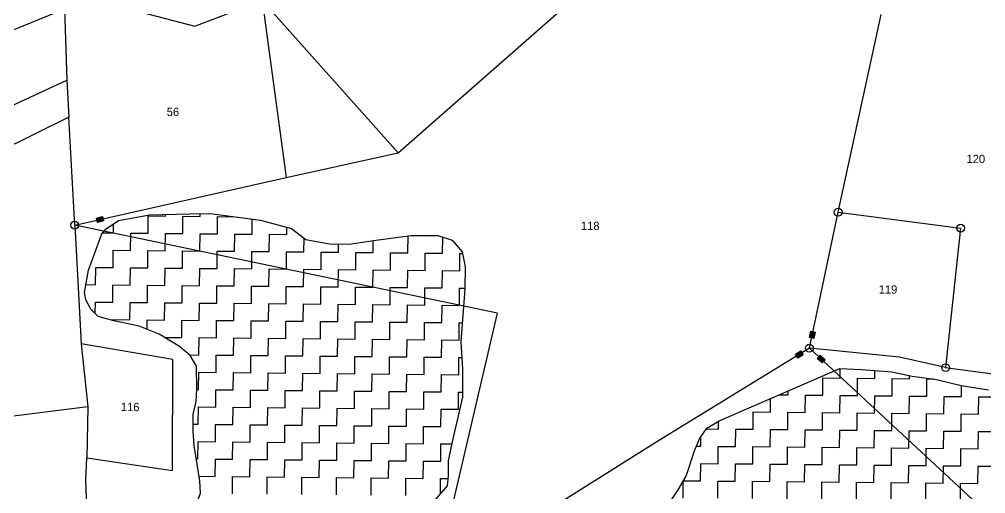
# Model space of a CAD drawing. Header units: metres. Extents: x 286188 to 288650, y 2015524 to 2018848.
# Drawn here: x 287798 to 288338, y 2017883 to 2018149 of the extents above; entities that cross this region are included whole.
import ezdxf
from ezdxf.enums import TextEntityAlignment as Align

# ---------------------------------------------------------------- set-up
doc = ezdxf.new("R2010")
doc.units = ezdxf.units.M
doc.header["$MEASUREMENT"] = 0
for name, color, linetype in [('POLY_HATCH', 12, 'Continuous'), ('POLY_PARCEL', 6, 'Continuous'), ('POLY_WATER', 4, 'Continuous'), ('TEXT_PARCEL', 7, 'Continuous')]:
    doc.layers.add(name, color=color, linetype=linetype)
doc.styles.add('TEXT_MAP', font='', dxfattribs={"height": 1.8})
doc.styles.get('TEXT_MAP').set_extended_font_data('Kruti Dev 050')

msp = doc.modelspace()

# ---------------------------------------------------------------- hatches: boundary and pattern name
for points in [[(287844.93, 2018035.75), (287844.38, 2018038.18), (287840.87, 2018037.39), (287841.42, 2018034.97)], [(288242.83, 2017973.5), (288240.39, 2017974.02), (288239.65, 2017970.5), (288242.09, 2017969.98)], [(288231.78, 2017961.15), (288233.08, 2017959.03), (288236.15, 2017960.91), (288234.85, 2017963.03)], [(288246.69, 2017956.32), (288248.38, 2017958.14), (288245.75, 2017960.59), (288244.05, 2017958.76)]]:
    msp.add_hatch(color=256).paths.add_polyline_path(points)

# ---------------------------------------------------------------- linework, layer by layer
for points in [[(287840.87, 2018037.39), (287844.38, 2018038.18), (287844.93, 2018035.75), (287841.42, 2018034.97)], [(288239.65, 2017970.5), (288240.39, 2017974.02), (288242.83, 2017973.5), (288242.09, 2017969.98)], [(288236.15, 2017960.91), (288233.08, 2017959.03), (288231.78, 2017961.15), (288234.85, 2017963.03)], [(288245.75, 2017960.59), (288248.38, 2017958.14), (288246.69, 2017956.32), (288244.05, 2017958.76)]]:
    msp.add_lwpolyline(points, close=True)
for centre in [(288255.73, 2018040.62), (287828.73, 2018033.39), (288324.23, 2018031.7), (288239.66, 2017964.53), (288315.84, 2017953.7)]:
    msp.add_circle(centre, 2.2)
at = {"layer": 'POLY_HATCH'}
for p, q in [((287853.21, 2018036.04), (287870.59, 2018039.1)), ((287870.59, 2018039.1), (287893.19, 2018039.71)), ((287893.19, 2018039.71), (287904.49, 2018040.01)), ((287904.49, 2018040.01), (287932.7, 2018036.12)), ((287843.86, 2018028.46), (287846.31, 2018031.26)), ((287846.31, 2018031.26), (287853.21, 2018036.04)), ((287932.7, 2018036.12), (287950, 2018031.53)), ((287950, 2018031.53), (287958.02, 2018025.41)), ((287836.41, 2018008.23), (287843.86, 2018028.46)), ((287997.15, 2018025.06), (288016.95, 2018027.7)), ((288016.95, 2018027.7), (288031.87, 2018027.57)), ((288031.87, 2018027.57), (288039.92, 2018025.07)), ((287958.02, 2018025.41), (287971.31, 2018022.87)), ((287971.31, 2018022.87), (287982.2, 2018022.77)), ((287982.2, 2018022.77), (287997.15, 2018025.06)), ((288039.92, 2018025.07), (288045.51, 2018018.57)), ((288045.51, 2018018.57), (288047.05, 2018010.09)), ((288047.05, 2018010.09), (288046.94, 2017997.59)), ((287834.28, 2017995.75), (287836.41, 2018008.23)), ((287835.05, 2017991.71), (287834.28, 2017995.75)), ((288046.94, 2017997.59), (288045.57, 2017980.67)), ((287837.83, 2017986.44), (287835.05, 2017991.71)), ((287841.83, 2017982.38), (287837.83, 2017986.44)), ((287850.68, 2017979.88), (287841.83, 2017982.38)), ((287864.78, 2017976.93), (287850.68, 2017979.88)), ((288045.57, 2017980.67), (288044.65, 2017968.17)), ((287876.03, 2017972.39), (287864.78, 2017976.93)), ((287887.27, 2017965.43), (287876.03, 2017972.39)), ((288044.65, 2017968.17), (288045.72, 2017952.84)), ((287893.28, 2017960.54), (287887.27, 2017965.43)), ((287896.85, 2017954.46), (287893.28, 2017960.54)), ((287897.14, 2017941.55), (287896.85, 2017954.46)), ((288045.72, 2017952.84), (288045.58, 2017937.12)), ((288189.08, 2017924.02), (288256.73, 2017953.25)), ((288256.73, 2017953.25), (288268.83, 2017952.74)), ((288268.83, 2017952.74), (288285.76, 2017951.38)), ((288285.76, 2017951.38), (288297.04, 2017948.85)), ((288297.04, 2017948.85), (288310.74, 2017947.12)), ((288310.74, 2017947.12), (288324.43, 2017943.77)), ((287896.67, 2017934.7), (287897.14, 2017941.55)), ((288324.43, 2017943.77), (288339.74, 2017941.21)), ((287894.99, 2017927.46), (287896.67, 2017934.7)), ((288045.58, 2017937.12), (288040.13, 2017913.78)), ((287894.91, 2017918.18), (287894.99, 2017927.46)), ((288182.33, 2017919.9), (288189.08, 2017924.02)), ((287895.64, 2017910.11), (287894.91, 2017918.18)), ((288178.24, 2017913.89), (288182.33, 2017919.9)), ((288040.13, 2017913.78), (288037.6, 2017901.7)), ((288175.36, 2017907.06), (288178.24, 2017913.89)), ((287897.16, 2017899.61), (287895.64, 2017910.11)), ((288170.79, 2017892.99), (288175.36, 2017907.06)), ((288037.6, 2017901.7), (288037.52, 2017893.23)), ((287898.69, 2017890.33), (287897.16, 2017899.61)), ((288037.52, 2017893.23), (288037.07, 2017887.59)), ((288166.28, 2017885.36), (288170.79, 2017892.99)), ((287899.04, 2017883.47), (287898.69, 2017890.33)), ((288037.07, 2017887.59), (288029.73, 2017879.19)), ((288160.56, 2017876.95), (288166.28, 2017885.36)), ((287897.79, 2017879.85), (287899.04, 2017883.47))]:
    msp.add_line(p, q, dxfattribs=at)
at = {"layer": 'POLY_HATCH', "linetype": 'Continuous'}
for p, q in [((287869.76, 2018028.89), (287869.84, 2018038.59)), ((287869.84, 2018038.59), (287879.54, 2018038.5)), ((287879.54, 2018038.5), (287879.55, 2018039.34)), ((287889.15, 2018028.72), (287889.23, 2018038.41)), ((287889.23, 2018038.41), (287898.93, 2018038.32)), ((287898.93, 2018038.32), (287898.94, 2018039.86)), ((287908.54, 2018028.54), (287908.62, 2018038.24)), ((287908.62, 2018038.24), (287917.97, 2018038.15)), ((287927.93, 2018028.37), (287928, 2018036.77)), ((287850.37, 2018029.07), (287850.41, 2018034.1)), ((287947.31, 2018028.19), (287947.35, 2018032.24)), ((287844.44, 2018029.12), (287850.37, 2018029.07)), ((287859.97, 2018019.28), (287860.06, 2018028.98)), ((287860.06, 2018028.98), (287869.76, 2018028.89)), ((287879.36, 2018019.11), (287879.45, 2018028.8)), ((287879.45, 2018028.8), (287889.15, 2018028.72)), ((287898.75, 2018018.93), (287898.84, 2018028.63)), ((287898.84, 2018028.63), (287908.54, 2018028.54)), ((287918.14, 2018018.76), (287918.23, 2018028.45)), ((287918.23, 2018028.45), (287927.93, 2018028.37)), ((287937.53, 2018018.58), (287937.62, 2018028.28)), ((287937.62, 2018028.28), (287947.31, 2018028.19)), ((287956.92, 2018018.41), (287956.99, 2018026.19)), ((288015.09, 2018017.88), (288015.18, 2018027.46)), ((288015.97, 2018027.57), (288024.87, 2018027.49)), ((288024.87, 2018027.49), (288024.87, 2018027.63)), ((288034.48, 2018017.71), (288034.56, 2018026.73)), ((287976.31, 2018018.23), (287976.35, 2018022.83)), ((287995.7, 2018018.06), (287995.76, 2018024.84)), ((287840.55, 2018019.46), (287840.58, 2018019.46)), ((287840.58, 2018019.46), (287840.58, 2018019.56)), ((287850.19, 2018009.68), (287850.28, 2018019.37)), ((287850.28, 2018019.37), (287859.97, 2018019.28)), ((287869.58, 2018009.5), (287869.67, 2018019.2)), ((287869.67, 2018019.2), (287879.36, 2018019.11)), ((287888.97, 2018009.33), (287889.06, 2018019.02)), ((287889.06, 2018019.02), (287898.75, 2018018.93)), ((287908.36, 2018009.15), (287908.45, 2018018.85)), ((287908.45, 2018018.85), (287918.14, 2018018.76)), ((287927.75, 2018008.98), (287927.84, 2018018.67)), ((287927.84, 2018018.67), (287937.53, 2018018.58)), ((287947.14, 2018008.8), (287947.23, 2018018.5)), ((287947.23, 2018018.5), (287956.92, 2018018.41)), ((287966.53, 2018008.63), (287966.62, 2018018.32)), ((287966.62, 2018018.32), (287976.31, 2018018.23)), ((287985.92, 2018008.45), (287986.01, 2018018.14)), ((287986.01, 2018018.14), (287995.7, 2018018.06)), ((288005.31, 2018008.27), (288005.4, 2018017.97)), ((288005.4, 2018017.97), (288015.09, 2018017.88)), ((288024.7, 2018008.1), (288024.79, 2018017.79)), ((288024.79, 2018017.79), (288034.48, 2018017.71)), ((288044.09, 2018007.92), (288044.18, 2018017.62)), ((288044.18, 2018017.62), (288045.69, 2018017.61)), ((287840.41, 2018000.07), (287840.5, 2018009.76)), ((287840.5, 2018009.76), (287850.19, 2018009.68)), ((287859.8, 2017999.89), (287859.89, 2018009.59)), ((287859.89, 2018009.59), (287869.58, 2018009.5)), ((287879.19, 2017999.72), (287879.28, 2018009.41)), ((287879.28, 2018009.41), (287888.97, 2018009.33)), ((287898.58, 2017999.54), (287898.67, 2018009.24)), ((287898.67, 2018009.24), (287908.36, 2018009.15)), ((287917.97, 2017999.37), (287918.06, 2018009.06)), ((287918.06, 2018009.06), (287927.75, 2018008.98)), ((287937.36, 2017999.19), (287937.44, 2018008.89)), ((287937.44, 2018008.89), (287947.14, 2018008.8)), ((287956.75, 2017999.02), (287956.83, 2018008.71)), ((287956.83, 2018008.71), (287966.53, 2018008.63)), ((287976.14, 2017998.84), (287976.22, 2018008.54)), ((287976.22, 2018008.54), (287985.92, 2018008.45)), ((287995.53, 2017998.67), (287995.61, 2018008.36)), ((287995.61, 2018008.36), (288005.31, 2018008.27)), ((288014.92, 2017998.49), (288015, 2018008.19)), ((288015, 2018008.19), (288024.7, 2018008.1)), ((288034.31, 2017998.32), (288034.39, 2018008.01)), ((288034.39, 2018008.01), (288044.09, 2018007.92)), ((287835.03, 2018000.12), (287840.41, 2018000.07)), ((287850.02, 2017990.29), (287850.1, 2017999.98)), ((287850.1, 2017999.98), (287859.8, 2017999.89)), ((287869.41, 2017990.11), (287869.49, 2017999.81)), ((287869.49, 2017999.81), (287879.19, 2017999.72)), ((287888.8, 2017989.94), (287888.88, 2017999.63)), ((287888.88, 2017999.63), (287898.58, 2017999.54)), ((287908.19, 2017989.76), (287908.27, 2017999.46)), ((287908.27, 2017999.46), (287917.97, 2017999.37)), ((287927.57, 2017989.59), (287927.66, 2017999.28)), ((287927.66, 2017999.28), (287937.36, 2017999.19)), ((287946.96, 2017989.41), (287947.05, 2017999.11)), ((287947.05, 2017999.11), (287956.75, 2017999.02)), ((287966.35, 2017989.24), (287966.44, 2017998.93)), ((287966.44, 2017998.93), (287976.14, 2017998.84)), ((287985.74, 2017989.06), (287985.83, 2017998.76)), ((287985.83, 2017998.76), (287995.53, 2017998.67)), ((288005.13, 2017988.89), (288005.22, 2017998.58)), ((288005.22, 2017998.58), (288014.92, 2017998.49)), ((288024.52, 2017988.71), (288024.61, 2017998.4)), ((288024.61, 2017998.4), (288034.31, 2017998.32)), ((288043.91, 2017988.53), (288044, 2017998.23)), ((288044, 2017998.23), (288046.94, 2017998.2)), ((287840.26, 2017983.97), (287840.32, 2017990.37)), ((287840.32, 2017990.37), (287850.02, 2017990.29)), ((287859.62, 2017980.5), (287859.71, 2017990.2)), ((287859.71, 2017990.2), (287869.41, 2017990.11)), ((287879.01, 2017980.33), (287879.1, 2017990.02)), ((287879.1, 2017990.02), (287888.8, 2017989.94)), ((287898.4, 2017980.15), (287898.49, 2017989.85)), ((287898.49, 2017989.85), (287908.19, 2017989.76)), ((287917.79, 2017979.98), (287917.88, 2017989.67)), ((287917.88, 2017989.67), (287927.57, 2017989.59)), ((287937.18, 2017979.8), (287937.27, 2017989.5)), ((287937.27, 2017989.5), (287946.96, 2017989.41)), ((287956.57, 2017979.63), (287956.66, 2017989.32)), ((287956.66, 2017989.32), (287966.35, 2017989.24)), ((287975.96, 2017979.45), (287976.05, 2017989.15)), ((287976.05, 2017989.15), (287985.74, 2017989.06)), ((287995.35, 2017979.28), (287995.44, 2017988.97)), ((287995.44, 2017988.97), (288005.13, 2017988.89)), ((288014.74, 2017979.1), (288014.83, 2017988.8)), ((288014.83, 2017988.8), (288024.52, 2017988.71)), ((288034.13, 2017978.93), (288034.22, 2017988.62)), ((288034.22, 2017988.62), (288043.91, 2017988.53)), ((287849.92, 2017980.09), (287849.93, 2017980.59)), ((287849.93, 2017980.59), (287859.62, 2017980.5)), ((287869.27, 2017975.12), (287869.32, 2017980.42)), ((287869.32, 2017980.42), (287879.01, 2017980.33)), ((287888.62, 2017970.55), (287888.71, 2017980.24)), ((287888.71, 2017980.24), (287898.4, 2017980.15)), ((287908.01, 2017970.37), (287908.1, 2017980.07)), ((287908.1, 2017980.07), (287917.79, 2017979.98)), ((287927.4, 2017970.2), (287927.49, 2017979.89)), ((287927.49, 2017979.89), (287937.18, 2017979.8)), ((287946.79, 2017970.02), (287946.88, 2017979.72)), ((287946.88, 2017979.72), (287956.57, 2017979.63)), ((287966.18, 2017969.85), (287966.27, 2017979.54)), ((287966.27, 2017979.54), (287975.96, 2017979.45)), ((287985.57, 2017969.67), (287985.66, 2017979.37)), ((287985.66, 2017979.37), (287995.35, 2017979.28)), ((288004.96, 2017969.5), (288005.05, 2017979.19)), ((288005.05, 2017979.19), (288014.74, 2017979.1)), ((288024.35, 2017969.32), (288024.44, 2017979.02)), ((288024.44, 2017979.02), (288034.13, 2017978.93)), ((288043.74, 2017969.15), (288043.83, 2017978.84)), ((288043.83, 2017978.84), (288045.44, 2017978.83)), ((287878.93, 2017970.63), (287888.62, 2017970.55)), ((287878.93, 2017970.6), (287878.93, 2017970.63)), ((287898.23, 2017960.76), (287898.32, 2017970.46)), ((287898.32, 2017970.46), (287908.01, 2017970.37)), ((287917.62, 2017960.59), (287917.7, 2017970.28)), ((287917.7, 2017970.28), (287927.4, 2017970.2)), ((287937.01, 2017960.41), (287937.09, 2017970.11)), ((287937.09, 2017970.11), (287946.79, 2017970.02)), ((287956.4, 2017960.24), (287956.48, 2017969.93)), ((287956.48, 2017969.93), (287966.18, 2017969.85)), ((287975.79, 2017960.06), (287975.87, 2017969.76)), ((287975.87, 2017969.76), (287985.57, 2017969.67)), ((287995.18, 2017959.89), (287995.26, 2017969.58)), ((287995.26, 2017969.58), (288004.96, 2017969.5)), ((288014.57, 2017959.71), (288014.65, 2017969.41)), ((288014.65, 2017969.41), (288024.35, 2017969.32)), ((288033.96, 2017959.54), (288034.04, 2017969.23)), ((288034.04, 2017969.23), (288043.74, 2017969.15)), ((287892.94, 2017960.81), (287898.23, 2017960.76)), ((287907.83, 2017950.98), (287907.92, 2017960.68)), ((287907.92, 2017960.68), (287917.62, 2017960.59)), ((287927.22, 2017950.81), (287927.31, 2017960.5)), ((287927.31, 2017960.5), (287937.01, 2017960.41)), ((287946.61, 2017950.63), (287946.7, 2017960.33)), ((287946.7, 2017960.33), (287956.4, 2017960.24)), ((287966, 2017950.46), (287966.09, 2017960.15)), ((287966.09, 2017960.15), (287975.79, 2017960.06)), ((287985.39, 2017950.28), (287985.48, 2017959.98)), ((287985.48, 2017959.98), (287995.18, 2017959.89)), ((288004.78, 2017950.11), (288004.87, 2017959.8)), ((288004.87, 2017959.8), (288014.57, 2017959.71)), ((288024.17, 2017949.93), (288024.26, 2017959.63)), ((288024.26, 2017959.63), (288033.96, 2017959.54)), ((288043.56, 2017949.76), (288043.65, 2017959.45)), ((288043.65, 2017959.45), (288045.26, 2017959.44)), ((287898.05, 2017941.37), (287898.14, 2017951.07)), ((287898.14, 2017951.07), (287907.83, 2017950.98)), ((287917.44, 2017941.2), (287917.53, 2017950.89)), ((287917.53, 2017950.89), (287927.22, 2017950.81)), ((287936.83, 2017941.02), (287936.92, 2017950.72)), ((287936.92, 2017950.72), (287946.61, 2017950.63)), ((287956.22, 2017940.85), (287956.31, 2017950.54)), ((287956.31, 2017950.54), (287966, 2017950.46)), ((287975.61, 2017940.67), (287975.7, 2017950.37)), ((287975.7, 2017950.37), (287985.39, 2017950.28)), ((287995, 2017940.5), (287995.09, 2017950.19)), ((287995.09, 2017950.19), (288004.78, 2017950.11)), ((288014.39, 2017940.32), (288014.48, 2017950.02)), ((288014.48, 2017950.02), (288024.17, 2017949.93)), ((288256.85, 2017947.83), (288256.9, 2017953.24)), ((288276.24, 2017947.65), (288276.28, 2017952.14)), ((288033.78, 2017940.15), (288033.87, 2017949.84)), ((288033.87, 2017949.84), (288043.56, 2017949.76)), ((288247.07, 2017938.22), (288247.15, 2017947.92)), ((288247.15, 2017947.92), (288256.85, 2017947.83)), ((288266.46, 2017938.05), (288266.54, 2017947.74)), ((288266.54, 2017947.74), (288276.24, 2017947.65)), ((288285.85, 2017937.87), (288285.93, 2017947.57)), ((288285.93, 2017947.57), (288295.63, 2017947.48)), ((288295.63, 2017947.48), (288295.64, 2017949.17)), ((288305.24, 2017937.7), (288305.32, 2017947.39)), ((288305.32, 2017947.39), (288308.84, 2017947.36)), ((287897.13, 2017941.38), (287898.05, 2017941.37)), ((287907.66, 2017931.59), (287907.75, 2017941.29)), ((287907.75, 2017941.29), (287917.44, 2017941.2)), ((287927.05, 2017931.42), (287927.14, 2017941.11)), ((287927.14, 2017941.11), (287936.83, 2017941.02)), ((287946.44, 2017931.24), (287946.53, 2017940.94)), ((287946.53, 2017940.94), (287956.22, 2017940.85)), ((287965.83, 2017931.07), (287965.92, 2017940.76)), ((287965.92, 2017940.76), (287975.61, 2017940.67)), ((287985.22, 2017930.89), (287985.31, 2017940.59)), ((287985.31, 2017940.59), (287995, 2017940.5)), ((288004.61, 2017930.72), (288004.7, 2017940.41)), ((288004.7, 2017940.41), (288014.39, 2017940.32)), ((288024, 2017930.54), (288024.09, 2017940.24)), ((288024.09, 2017940.24), (288033.78, 2017940.15)), ((288043.39, 2017930.37), (288043.47, 2017940.06)), ((288043.47, 2017940.06), (288045.61, 2017940.04)), ((288227.68, 2017938.4), (288227.7, 2017940.71)), ((288324.63, 2017937.52), (288324.68, 2017943.73)), ((288217.89, 2017928.79), (288217.96, 2017936.5)), ((288222.46, 2017938.44), (288227.68, 2017938.4)), ((288237.28, 2017928.61), (288237.37, 2017938.31)), ((288237.37, 2017938.31), (288247.07, 2017938.22)), ((288256.67, 2017928.44), (288256.76, 2017938.13)), ((288256.76, 2017938.13), (288266.46, 2017938.05)), ((288276.06, 2017928.26), (288276.15, 2017937.96)), ((288276.15, 2017937.96), (288285.85, 2017937.87)), ((288295.45, 2017928.09), (288295.54, 2017937.78)), ((288295.54, 2017937.78), (288305.24, 2017937.7)), ((288314.84, 2017927.91), (288314.93, 2017937.61)), ((288314.93, 2017937.61), (288324.63, 2017937.52)), ((288334.23, 2017927.74), (288334.32, 2017937.43)), ((288334.32, 2017937.43), (288344.01, 2017937.35)), ((287897.88, 2017921.98), (287897.96, 2017931.68)), ((287897.96, 2017931.68), (287907.66, 2017931.59)), ((287917.27, 2017921.81), (287917.35, 2017931.5)), ((287917.35, 2017931.5), (287927.05, 2017931.42)), ((287936.66, 2017921.63), (287936.74, 2017931.33)), ((287936.74, 2017931.33), (287946.44, 2017931.24)), ((287956.05, 2017921.46), (287956.13, 2017931.15)), ((287956.13, 2017931.15), (287965.83, 2017931.07)), ((287975.44, 2017921.28), (287975.52, 2017930.98)), ((287975.52, 2017930.98), (287985.22, 2017930.89)), ((287994.83, 2017921.11), (287994.91, 2017930.8)), ((287994.91, 2017930.8), (288004.61, 2017930.72)), ((288014.22, 2017920.93), (288014.3, 2017930.63)), ((288014.3, 2017930.63), (288024, 2017930.54)), ((288033.6, 2017920.76), (288033.69, 2017930.45)), ((288033.69, 2017930.45), (288043.39, 2017930.37)), ((288208.11, 2017919.18), (288208.2, 2017928.88)), ((288208.2, 2017928.88), (288217.89, 2017928.79)), ((288227.5, 2017919.01), (288227.59, 2017928.7)), ((288227.59, 2017928.7), (288237.28, 2017928.61)), ((288246.89, 2017918.83), (288246.98, 2017928.53)), ((288246.98, 2017928.53), (288256.67, 2017928.44)), ((288266.28, 2017918.66), (288266.37, 2017928.35)), ((288266.37, 2017928.35), (288276.06, 2017928.26)), ((288188.72, 2017919.36), (288188.76, 2017923.83)), ((288285.67, 2017918.48), (288285.76, 2017928.18)), ((288285.76, 2017928.18), (288295.45, 2017928.09)), ((288305.06, 2017918.31), (288305.15, 2017928)), ((288305.15, 2017928), (288314.84, 2017927.91)), ((288324.45, 2017918.13), (288324.54, 2017927.83)), ((288324.54, 2017927.83), (288334.23, 2017927.74)), ((287894.95, 2017922.01), (287897.88, 2017921.98)), ((287907.48, 2017912.2), (287907.57, 2017921.9)), ((287907.57, 2017921.9), (287917.27, 2017921.81)), ((287926.87, 2017912.03), (287926.96, 2017921.72)), ((287926.96, 2017921.72), (287936.66, 2017921.63)), ((287946.26, 2017911.85), (287946.35, 2017921.55)), ((287946.35, 2017921.55), (287956.05, 2017921.46)), ((287965.65, 2017911.68), (287965.74, 2017921.37)), ((287965.74, 2017921.37), (287975.44, 2017921.28)), ((287985.04, 2017911.5), (287985.13, 2017921.2)), ((287985.13, 2017921.2), (287994.83, 2017921.11)), ((288004.43, 2017911.33), (288004.52, 2017921.02)), ((288004.52, 2017921.02), (288014.22, 2017920.93)), ((288023.82, 2017911.15), (288023.91, 2017920.85)), ((288023.91, 2017920.85), (288033.6, 2017920.76)), ((288182, 2017919.42), (288188.72, 2017919.36)), ((288198.33, 2017909.57), (288198.42, 2017919.27)), ((288198.42, 2017919.27), (288208.11, 2017919.18)), ((288217.72, 2017909.4), (288217.81, 2017919.09)), ((288217.81, 2017919.09), (288227.5, 2017919.01)), ((288237.11, 2017909.22), (288237.2, 2017918.92)), ((288237.2, 2017918.92), (288246.89, 2017918.83)), ((288256.5, 2017909.05), (288256.59, 2017918.74)), ((288256.59, 2017918.74), (288266.28, 2017918.66)), ((288275.89, 2017908.87), (288275.98, 2017918.57)), ((288275.98, 2017918.57), (288285.67, 2017918.48)), ((288295.28, 2017908.7), (288295.37, 2017918.39)), ((288295.37, 2017918.39), (288305.06, 2017918.31)), ((288314.67, 2017908.52), (288314.76, 2017918.22)), ((288314.76, 2017918.22), (288324.45, 2017918.13)), ((288334.06, 2017908.35), (288334.14, 2017918.04)), ((288334.14, 2017918.04), (288343.84, 2017917.96)), ((287897.7, 2017902.6), (287897.79, 2017912.29)), ((287897.79, 2017912.29), (287907.48, 2017912.2)), ((287917.09, 2017902.42), (287917.18, 2017912.11)), ((287917.18, 2017912.11), (287926.87, 2017912.03)), ((288178.94, 2017909.75), (288178.99, 2017914.98)), ((287936.48, 2017902.24), (287936.57, 2017911.94)), ((287936.57, 2017911.94), (287946.26, 2017911.85)), ((287955.87, 2017902.07), (287955.96, 2017911.76)), ((287955.96, 2017911.76), (287965.65, 2017911.68)), ((287975.26, 2017901.89), (287975.35, 2017911.59)), ((287975.35, 2017911.59), (287985.04, 2017911.5)), ((287994.65, 2017901.72), (287994.74, 2017911.41)), ((287994.74, 2017911.41), (288004.43, 2017911.33)), ((288014.04, 2017901.54), (288014.13, 2017911.24)), ((288014.13, 2017911.24), (288023.82, 2017911.15)), ((288033.43, 2017901.37), (288033.52, 2017911.06)), ((288033.52, 2017911.06), (288039.55, 2017911.01)), ((288176.5, 2017909.77), (288178.94, 2017909.75)), ((288188.55, 2017899.97), (288188.63, 2017909.66)), ((288188.63, 2017909.66), (288198.33, 2017909.57)), ((288207.94, 2017899.79), (288208.02, 2017909.49)), ((288208.02, 2017909.49), (288217.72, 2017909.4)), ((288227.33, 2017899.62), (288227.41, 2017909.31)), ((288227.41, 2017909.31), (288237.11, 2017909.22)), ((288246.72, 2017899.44), (288246.8, 2017909.14)), ((288246.8, 2017909.14), (288256.5, 2017909.05)), ((288266.11, 2017899.27), (288266.19, 2017908.96)), ((288266.19, 2017908.96), (288275.89, 2017908.87)), ((288285.5, 2017899.09), (288285.58, 2017908.79)), ((288285.58, 2017908.79), (288295.28, 2017908.7)), ((288304.89, 2017898.92), (288304.97, 2017908.61)), ((288304.97, 2017908.61), (288314.67, 2017908.52)), ((288324.27, 2017898.74), (288324.36, 2017908.44)), ((288324.36, 2017908.44), (288334.06, 2017908.35)), ((287896.73, 2017902.6), (287897.7, 2017902.6)), ((287907.31, 2017892.81), (287907.4, 2017902.51)), ((287907.4, 2017902.51), (287917.09, 2017902.42)), ((287926.7, 2017892.64), (287926.79, 2017902.33)), ((287926.79, 2017902.33), (287936.48, 2017902.24)), ((287946.09, 2017892.46), (287946.18, 2017902.16)), ((287946.18, 2017902.16), (287955.87, 2017902.07)), ((287965.48, 2017892.29), (287965.57, 2017901.98)), ((287965.57, 2017901.98), (287975.26, 2017901.89)), ((287984.87, 2017892.11), (287984.96, 2017901.81)), ((287984.96, 2017901.81), (287994.65, 2017901.72)), ((288004.26, 2017891.94), (288004.35, 2017901.63)), ((288004.35, 2017901.63), (288014.04, 2017901.54)), ((288023.65, 2017891.76), (288023.73, 2017901.46)), ((288023.73, 2017901.46), (288033.43, 2017901.37)), ((288178.76, 2017890.36), (288178.85, 2017900.06)), ((288178.85, 2017900.06), (288188.55, 2017899.97)), ((288198.15, 2017890.19), (288198.24, 2017899.88)), ((288198.24, 2017899.88), (288207.94, 2017899.79)), ((288217.54, 2017890.01), (288217.63, 2017899.7)), ((288217.63, 2017899.7), (288227.33, 2017899.62)), ((288236.93, 2017889.84), (288237.02, 2017899.53)), ((288237.02, 2017899.53), (288246.72, 2017899.44)), ((288256.32, 2017889.66), (288256.41, 2017899.35)), ((288256.41, 2017899.35), (288266.11, 2017899.27)), ((288275.71, 2017889.48), (288275.8, 2017899.18)), ((288275.8, 2017899.18), (288285.5, 2017899.09)), ((288295.1, 2017889.31), (288295.19, 2017899)), ((288295.19, 2017899), (288304.89, 2017898.92)), ((288314.49, 2017889.13), (288314.58, 2017898.83)), ((288314.58, 2017898.83), (288324.27, 2017898.74)), ((288333.88, 2017888.96), (288333.97, 2017898.65)), ((288333.97, 2017898.65), (288343.66, 2017898.57)), ((287898.27, 2017892.89), (287907.31, 2017892.81)), ((287916.92, 2017883.03), (287917, 2017892.73)), ((287917, 2017892.73), (287926.7, 2017892.64)), ((287936.31, 2017882.86), (287936.39, 2017892.55)), ((287936.39, 2017892.55), (287946.09, 2017892.46)), ((287955.7, 2017882.68), (287955.78, 2017892.37)), ((287955.78, 2017892.37), (287965.48, 2017892.29)), ((287975.09, 2017882.5), (287975.17, 2017892.2)), ((287975.17, 2017892.2), (287984.87, 2017892.11)), ((287994.48, 2017882.33), (287994.56, 2017892.02)), ((287994.56, 2017892.02), (288004.26, 2017891.94)), ((288013.86, 2017882.15), (288013.95, 2017891.85)), ((288013.95, 2017891.85), (288023.65, 2017891.76)), ((288033.27, 2017883.24), (288033.34, 2017891.67)), ((288033.34, 2017891.67), (288037.39, 2017891.64)), ((288168.98, 2017880.75), (288169.07, 2017890.07)), ((288169.29, 2017890.45), (288178.76, 2017890.36)), ((288188.37, 2017880.58), (288188.46, 2017890.27)), ((288188.46, 2017890.27), (288198.15, 2017890.19)), ((288207.76, 2017880.4), (288207.85, 2017890.1)), ((288207.85, 2017890.1), (288217.54, 2017890.01)), ((288227.15, 2017880.23), (288227.24, 2017889.92)), ((288227.24, 2017889.92), (288236.93, 2017889.84)), ((288246.54, 2017880.05), (288246.63, 2017889.75)), ((288246.63, 2017889.75), (288256.32, 2017889.66)), ((288265.93, 2017879.88), (288266.02, 2017889.57)), ((288266.02, 2017889.57), (288275.71, 2017889.48)), ((288285.32, 2017879.7), (288285.41, 2017889.4)), ((288285.41, 2017889.4), (288295.1, 2017889.31)), ((288304.71, 2017879.53), (288304.8, 2017889.22)), ((288304.8, 2017889.22), (288314.49, 2017889.13)), ((288324.1, 2017879.35), (288324.19, 2017889.05)), ((288324.19, 2017889.05), (288333.88, 2017888.96))]:
    msp.add_line(p, q, dxfattribs=at)
at = {"layer": 'POLY_PARCEL'}
for p, q in [((288009.63, 2018073.87), (288108.67, 2018160.95)), ((287895.85, 2018144.68), (287933.51, 2018159.09)), ((288009.63, 2018073.87), (287933.51, 2018159.09)), ((287933.51, 2018159.09), (287947.07, 2018059.99)), ((287823.05, 2018154.25), (287771.58, 2018133.32)), ((287823.05, 2018154.25), (287824.38, 2018114.43)), ((287866.7, 2018152.32), (287895.85, 2018144.68)), ((288255.73, 2018040.62), (288279.79, 2018151.3)), ((287828.73, 2018033.39), (287825.42, 2018093.83)), ((287947.07, 2018059.99), (288009.63, 2018073.87)), ((287828.73, 2018033.39), (287947.07, 2018059.99)), ((288239.66, 2017964.53), (288255.73, 2018040.62)), ((288255.73, 2018040.62), (288324.23, 2018031.7)), ((287828.73, 2018033.39), (287832.36, 2017966.92)), ((288065.28, 2017984.23), (287828.73, 2018033.39)), ((288324.23, 2018031.7), (288315.84, 2017953.7)), ((288033.86, 2017849.95), (288065.28, 2017984.23)), ((287883.64, 2017958.16), (287832.36, 2017966.92)), ((287832.36, 2017966.92), (287836.04, 2017931.84)), ((288239.66, 2017964.53), (288155.85, 2017913.03)), ((288330.93, 2017879.94), (288239.66, 2017964.53)), ((288290.06, 2017959.47), (288239.66, 2017964.53)), ((287883.39, 2017896.07), (287883.64, 2017958.16)), ((288315.84, 2017953.7), (288290.06, 2017959.47)), ((288315.84, 2017953.7), (288384.77, 2017944.57)), ((287836.04, 2017931.84), (287616.97, 2017903.98)), ((287836.04, 2017931.84), (287835.47, 2017903.26)), ((288155.85, 2017913.03), (288063.51, 2017855.3)), ((287835.05, 2017890.79), (287835.47, 2017903.26)), ((287835.47, 2017903.26), (287883.39, 2017896.07)), ((287840.98, 2017693.44), (287835.05, 2017890.79))]:
    msp.add_line(p, q, dxfattribs=at)
at = {"layer": 'POLY_WATER'}
for p, q in [((287746.55, 2018078.87), (287824.38, 2018114.43)), ((287824.38, 2018114.43), (287825.42, 2018093.83)), ((287825.42, 2018093.83), (287749.73, 2018056.4))]:
    msp.add_line(p, q, dxfattribs=at)

# ---------------------------------------------------------------- texts
at = {"layer": 'TEXT_PARCEL', "style": 'TEXT_MAP'}
for s, p in [('56', (287883.68, 2018096.77)), ('120', (288332.72, 2018070.45)), ('118', (288117.07, 2018033.01)), ('119', (288283.6, 2017997.45)), ('116', (287859.78, 2017931.7))]:
    msp.add_text(s, height=4.654, rotation=359.4824, dxfattribs=at).set_placement(p, align=Align.MIDDLE)

doc.saveas('drawing.dxf')
